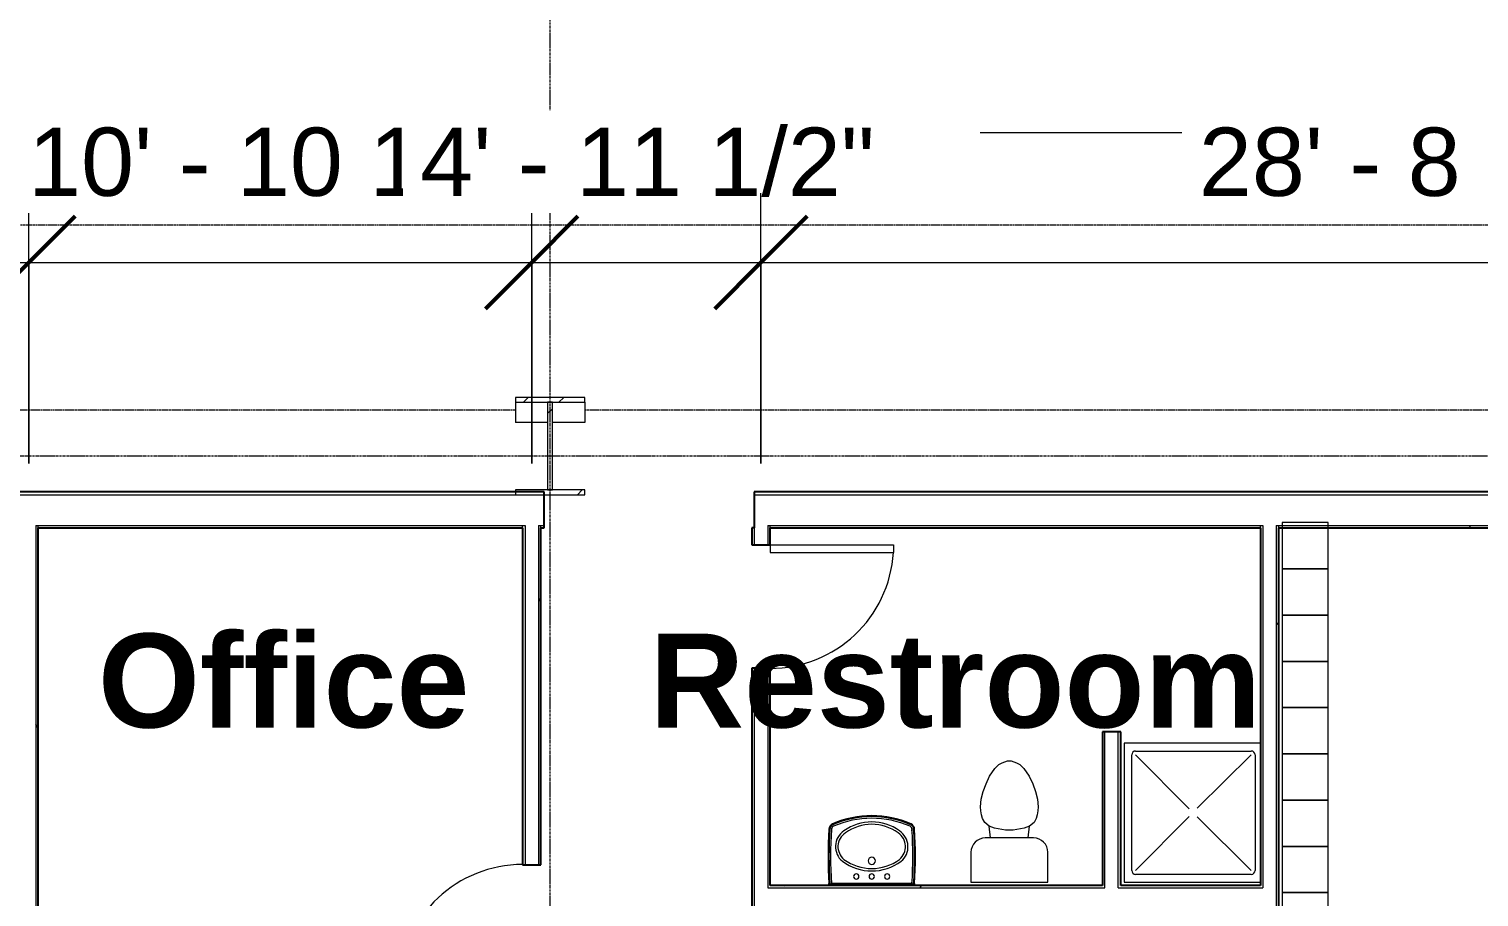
# Model space of a CAD drawing. Header units: inches. Extents: x 21753 to 28474, y -23238 to -20311.
# Drawn here: x 24977.1 to 25353.5, y -22464.4 to -22239.2 of the extents above; entities that cross this region are included whole.
import ezdxf

# ---------------------------------------------------------------- set-up
doc = ezdxf.new("R2010")
doc.units = ezdxf.units.IN
doc.header["$MEASUREMENT"] = 0
doc.linetypes.add('Dash 1_16_', pattern=[0.125, 0.0625, -0.0625])
doc.linetypes.add('Grid Line 1_2_', pattern=[0.875, 0.5, -0.125, 0.125, -0.125])
for name, color, linetype, lineweight in [('A-ANNO-DIMS', 211, 'Continuous', 9), ('A-ANNO-DIMS-192', 211, 'Continuous', 9), ('A-DOOR', 31, 'Continuous', 9), ('A-FLOR', 192, 'Continuous', 9), ('A-FLOR-CLRS', 90, 'Dash 1_16_', 9), ('A-WALL', 113, 'Continuous', 9), ('A-WALL-PATT', 111, 'Continuous', 25), ('I-FURN', 30, 'Continuous', 9), ('I-WALL', 2, 'Continuous', 9), ('L-SITE-WALL', 31, 'Continuous', 9), ('M-AREA-IDEN', 171, 'Continuous', 9), ('P-SANR-FIXT', 6, 'Continuous', 9), ('S-COLS', 52, 'Continuous', 9), ('S-GRID', 1, 'Continuous', 9)]:
    doc.layers.add(name, color=color, linetype=linetype, lineweight=lineweight)
doc.styles.add('Arial_1', font='arial.ttf', dxfattribs={"height": 17.703593})
doc.styles.add('Arial_B_1', font='arialbd.ttf', dxfattribs={"height": 24.354149})
doc.dimstyles.new('Linear_-_3_32__Arial_1', dxfattribs={"dimscale": 12, "dimtxt": 18, "dimasz": 2, "dimexe": 1.5, "dimexo": 1, "dimgap": 1, "dimtad": 1, "dimrnd": 0.25, "dimzin": 1, "dimdsep": 46, "dimlunit": 4, "dimtxsty": 'Arial_1', "dimblk1": 'OBLIQUE', "dimblk2": 'OBLIQUE', "dimsah": 1, "dimcen": 0.09, "dimdle": 1.5, "dimazin": 0, "dimtfac": 1, "dimtdec": 4, "dimtix": 1, "dimtmove": 0, "dimatfit": 3, "dimfxl": 1, "dimtvp": 1, "dimtfill": 1, "dimfrac": 2, "dimtolj": 1, "dimtzin": 0, "dimarcsym": 2})
doc.dimstyles.new('Linear_-_3_32__Arial_2', dxfattribs={"dimscale": 12, "dimtxt": 18, "dimasz": 2, "dimexe": 1.5, "dimexo": 1, "dimgap": 1, "dimtad": 1, "dimrnd": 0.25, "dimzin": 1, "dimdsep": 46, "dimlunit": 4, "dimtxsty": 'Arial_1', "dimblk1": 'OBLIQUE', "dimblk2": 'OBLIQUE', "dimsah": 1, "dimcen": 0.09, "dimdle": 1.5, "dimazin": 0, "dimtfac": 1, "dimtdec": 4, "dimtix": 1, "dimtmove": 0, "dimatfit": 3, "dimfxl": 1, "dimtvp": 1, "dimtfill": 1, "dimfrac": 2, "dimtolj": 1, "dimtzin": 0, "dimarcsym": 2})
pattern_1 = [(45, (0, 0), (-19.00703, 19.00703), []), (45, (0, 28.8), (-19.00703, 19.00703), [])]
pattern_2 = [(0, (0, 0), (61.44, 15.36), [2.534, -43.546, 2.534, -43.546, -245.76]), (0, (0, 0), (61.44, 15.36), [-92.16, 2.534, -89.626, 2.534, -43.546, -107.52]), (0, (0, 0), (61.44, 15.36), [-230.4, 2.534, -28.186, 2.534, -74.266]), (120, (23.04, 7.68), (-44.02215, 45.528601), [2.534, -43.546, 2.534, -43.546, -245.76]), (120, (23.04, 7.68), (-44.02215, 45.528601), [-92.16, 2.534, -89.626, 2.534, -43.546, -107.52]), (120, (23.04, 7.68), (-44.02215, 45.528601), [-230.4, 2.534, -28.186, 2.534, -74.266]), (240, (30.72, 38.4), (-17.41785, -60.888601), [2.534, -43.546, 2.534, -43.546, -245.76]), (240, (30.72, 38.4), (-17.41785, -60.888601), [-92.16, 2.534, -89.626, 2.534, -43.546, -107.52]), (240, (30.72, 38.4), (-17.41785, -60.888601), [-230.4, 2.534, -28.186, 2.534, -74.266])]

# ---------------------------------------------------------------- blocks, each defined once
blk = doc.blocks.new('Locker-Double S_Floor Plan20')
at = {"layer": 'I-FURN', "color": 7}
for p, q in [((12, 12), (0, 12)), ((0, 12), (0, 0)), ((12, 0), (12, 12)), ((0, 0), (12, 0))]:
    blk.add_line(p, q, dxfattribs=at)
blk = doc.blocks.new('Locker-Double S_Floor Plan21')
at = {"layer": 'I-FURN', "color": 7}
for p, q in [((12, 12), (0, 12)), ((0, 12), (0, 0)), ((12, 0), (12, 12)), ((0, 0), (12, 0))]:
    blk.add_line(p, q, dxfattribs=at)
blk = doc.blocks.new('Locker-Double S_Floor Plan40')
at = {"layer": 'I-FURN', "color": 7}
for p, q in [((12, 12), (0, 12)), ((0, 12), (0, 0)), ((12, 0), (12, 12)), ((0, 0), (12, 0))]:
    blk.add_line(p, q, dxfattribs=at)
blk = doc.blocks.new('Locker-Double S_Floor Plan41')
at = {"layer": 'I-FURN', "color": 7}
for p, q in [((12, 12), (0, 12)), ((0, 12), (0, 0)), ((12, 0), (12, 12)), ((0, 0), (12, 0))]:
    blk.add_line(p, q, dxfattribs=at)
blk = doc.blocks.new('Locker-Double S_Floor Plan42')
at = {"layer": 'I-FURN', "color": 7}
for p, q in [((12, 12), (0, 12)), ((0, 12), (0, 0)), ((12, 0), (12, 12)), ((0, 0), (12, 0))]:
    blk.add_line(p, q, dxfattribs=at)
blk = doc.blocks.new('Locker-Double S_Floor Plan43')
at = {"layer": 'I-FURN', "color": 7}
for p, q in [((12, 12), (0, 12)), ((0, 12), (0, 0)), ((12, 0), (12, 12)), ((0, 0), (12, 0))]:
    blk.add_line(p, q, dxfattribs=at)
blk = doc.blocks.new('Locker-Double S_Floor Plan44')
at = {"layer": 'I-FURN', "color": 7}
for p, q in [((12, 12), (0, 12)), ((0, 12), (0, 0)), ((12, 0), (12, 12)), ((0, 0), (12, 0))]:
    blk.add_line(p, q, dxfattribs=at)
blk = doc.blocks.new('Locker-Double S_Floor Plan45')
at = {"layer": 'I-FURN', "color": 7}
for p, q in [((12, 12), (0, 12)), ((0, 12), (0, 0)), ((12, 0), (12, 12)), ((0, 0), (12, 0))]:
    blk.add_line(p, q, dxfattribs=at)
blk = doc.blocks.new('Locker-Double S_Floor Plan46')
at = {"layer": 'I-FURN', "color": 7}
for p, q in [((12, 12), (0, 12)), ((0, 12), (0, 0)), ((12, 0), (12, 12)), ((0, 0), (12, 0))]:
    blk.add_line(p, q, dxfattribs=at)
blk = doc.blocks.new('Locker Rooms_Ryan_ifc-1-First Floor Plan')
at = {"lineweight": 9}
for name, p in [('Locker-Double S_Floor Plan46', (25302.39, -22379.3)), ('Locker-Double S_Floor Plan41', (25302.39, -22391.3)), ('Locker-Double S_Floor Plan42', (25302.39, -22403.3)), ('Locker-Double S_Floor Plan43', (25302.39, -22415.3)), ('Locker-Double S_Floor Plan44', (25302.39, -22427.3)), ('Locker-Double S_Floor Plan45', (25302.39, -22439.3)), ('Locker-Double S_Floor Plan40', (25302.39, -22451.3)), ('Locker-Double S_Floor Plan20', (25302.39, -22463.3)), ('Locker-Double S_Floor Plan21', (25302.39, -22475.3))]:
    blk.add_blockref(name, p, dxfattribs=at)
blk = doc.blocks.new('Single-Flush - 32_ x 84_-460923-First Floor Plan')
at = {"layer": 'A-DOOR', "lineweight": 13}
for p, q in [((14, -2.37), (14, -34.38)), ((16, -2.37), (14, -2.37)), ((16, -2.37), (16, -34.38)), ((16, -34.38), (14, -34.38))]:
    blk.add_line(p, q, dxfattribs=at)
at = {"layer": 'A-DOOR'}
blk.add_arc((16, -2.37), 32.07, 180, 266.4241, dxfattribs=at)
blk = doc.blocks.new('Toilet-Domestic-3D - Toilet-Domestic-3D-489637-First Floor Plan')
at = {"layer": 'P-SANR-FIXT'}
for p, q in [((-2.74, 11), (-1.87, 11.5)), ((-1.87, 11.5), (-0.5, 12)), ((-0.5, 12), (0.5, 12)), ((0.5, 12), (1.87, 11.5)), ((1.87, 11.5), (2.74, 11)), ((-6.06, 6), (-5.13, 8)), ((-5.13, 8), (-3.74, 10)), ((-3.74, 10), (-2.74, 11)), ((2.74, 11), (3.74, 10)), ((3.74, 10), (5.13, 8)), ((5.13, 8), (6.06, 6)), ((-7.33, 1.99), (-6.79, 4)), ((-6.79, 4), (-6.06, 6)), ((6.06, 6), (6.79, 4)), ((6.79, 4), (7.33, 1.99)), ((-7.5, 0), (-7.33, 1.99)), ((7.33, 1.99), (7.5, 0)), ((-7.41, -1), (-7.5, 0)), ((-7.24, -2), (-7.41, -1)), ((-6.97, -3), (-7.24, -2)), ((-6.4, -4), (-6.97, -3)), ((6.97, -3), (6.4, -4)), ((7.24, -2), (6.97, -3)), ((7.41, -1), (7.24, -2)), ((7.5, 0), (7.41, -1)), ((-5.21, -5), (-6.4, -4)), ((-3.84, -5.5), (-5.21, -5)), ((-4.86, -8.02), (-5.21, -5)), ((-1, -6), (-3.84, -5.5)), ((1, -6), (-1, -6)), ((3.84, -5.5), (1, -6)), ((5.21, -5), (3.84, -5.5)), ((4.86, -8.02), (5.21, -5)), ((6.4, -4), (5.21, -5)), ((6.25, -8.02), (-6.25, -8.02)), ((-9.98, -11.75), (-9.98, -19.48)), ((9.98, -19.48), (9.98, -11.75)), ((-9.98, -19.48), (9.98, -19.48))]:
    blk.add_line(p, q, dxfattribs=at)
for centre, start, end in [((-6.25, -11.75), 90, 180), ((6.25, -11.75), 0, 90)]:
    blk.add_arc(centre, 3.73, start, end, dxfattribs=at)
blk = doc.blocks.new('Sink-Bathroom-Kohler-Pinoir-2035-8 - Vitreous_China-0-White-670431-First Floor Plan')
at = {"layer": 'P-SANR-FIXT'}
for p, q in [((25184.77, -22461.43), (25184.77, -22460.93)), ((25185.03, -22460.92), (25185.03, -22461.43)), ((25185.44, -22461.43), (25185.44, -22460.91)), ((25195.89, -22460.91), (25185.44, -22460.91)), ((25185.44, -22461.1), (25195.89, -22461.08)), ((25206.34, -22460.91), (25195.89, -22460.91)), ((25195.89, -22461.08), (25206.34, -22461.1)), ((25206.34, -22460.91), (25206.34, -22461.43)), ((25206.75, -22461.43), (25206.75, -22460.92)), ((25207.01, -22460.93), (25207.01, -22461.43))]:
    blk.add_line(p, q, dxfattribs=at)
for centre, radius, start, end in [((25291.12, -22453.9), 106.58, 176.2183, 183.7835), ((25186.32, -22446.87), 1.54, 113.9605, 180.0345), ((25291.12, -22453.9), 106.33, 176.2135, 183.7881), ((25186.32, -22446.87), 1.29, 113.9877, 180.3965), ((25291.12, -22453.9), 105.91, 176.2045, 183.7955), ((25186.32, -22446.87), 0.875, 114.0553, 181.2927), ((25195.89, -22468.73), 25.41, 66.3302, 113.6742), ((25195.89, -22468.73), 25.15, 66.3302, 113.6726), ((25195.89, -22468.73), 24.74, 66.3302, 113.6698), ((25195.89, -22457.14), 12.2, 53.7683, 126.2317), ((25195.89, -22457.14), 11.57, 53.6931, 126.3069), ((25205.48, -22446.86), 0.862, 358.0783, 66.3302), ((25205.48, -22446.86), 1.28, 359.0965, 66.3302), ((25205.48, -22446.86), 1.53, 359.5057, 66.3302), ((25100.66, -22453.9), 105.91, 356.2045, 3.7955), ((25100.66, -22453.9), 106.33, 356.2119, 3.7854), ((25100.66, -22453.9), 106.58, 356.2165, 3.78), ((25191.38, -22451.38), 4.9, 123.5514, 230.6366), ((25191.38, -22451.38), 4.26, 123.3558, 230.4225), ((25200.4, -22451.38), 4.26, 309.5775, 56.6442), ((25200.4, -22451.38), 4.9, 309.3634, 56.4486), ((25195.89, -22455.05), 0.934, 0, 180), ((25195.89, -22444.85), 12.82, 233.5725, 306.4275), ((25195.89, -22444.85), 12.18, 233.6508, 306.3492), ((25195.89, -22455.05), 0.934, 180, 0), ((25191.89, -22459.11), 0.692, 0, 180), ((25191.89, -22459.11), 0.692, 180, 0), ((25195.89, -22459.12), 0.69, 0, 180), ((25195.89, -22459.12), 0.69, 180, 0), ((25199.89, -22459.12), 0.69, 0, 180), ((25199.89, -22459.12), 0.69, 180, 0)]:
    blk.add_arc(centre, radius, start, end, dxfattribs=at)
blk = doc.blocks.new('Shower Base-3D - 36_ x 36_-670432-First Floor Plan')
at = {"layer": 'P-SANR-FIXT'}
for p, q in [((17.37, 18), (-18, 18)), ((-18, 18), (-18, -18)), ((-15, 16), (15, 16)), ((-16, -15), (-16, 15)), ((-1.12, 1), (-15, 15)), ((0.97, 1.14), (15, 15)), ((16, 15), (16, -15)), ((-1.13, -0.98), (-15, -15)), ((1.01, -1.11), (15, -15)), ((-18, -18), (17.38, -18)), ((15, -16), (-15, -16))]:
    blk.add_line(p, q, dxfattribs=at)
for centre, start, end in [((-15, 15), 90, 180), ((15, 15), 360, 90), ((-15, -15), 180, 270), ((15, -15), 270, 0)]:
    blk.add_arc(centre, 1, start, end, dxfattribs=at)
blk = doc.blocks.new('DIMBLOCK14-First Floor Plan')
at = {"layer": 'A-ANNO-DIMS-192'}
for p, q in [((24629.14, -22351.99), (24629.14, -22281.78)), ((24977.14, -22351.99), (24977.14, -22281.78)), ((24611.14, -22299.78), (24977.14, -22299.78)), ((24629.14, -22299.78), (24629.14, -22351.99)), ((24977.14, -22299.78), (24977.14, -22351.99))]:
    blk.add_line(p, q, dxfattribs=at)
at = {"layer": 'A-ANNO-DIMS-192', "lineweight": 50}
for p, q in [((24629.14, -22299.78), (24641.14, -22287.78)), ((24977.14, -22299.78), (24989.14, -22287.78)), ((24629.14, -22299.78), (24617.14, -22311.78)), ((24977.14, -22299.78), (24965.14, -22311.78))]:
    blk.add_line(p, q, dxfattribs=at)
at = {"layer": 'A-ANNO-DIMS-192', "color": 0, "insert": (24764.92, -22264.81), "char_height": 17.704, "width": 91.7169, "attachment_point": 1, "line_spacing_factor": 0.938532, "style": 'Arial_1', "bg_fill": 3, "box_fill_scale": 1.25, "bg_fill_color": 0, "bg_fill_transparency": 0}
blk.add_mtext('29\' - 0"', dxfattribs=at)
blk = doc.blocks.new('_Oblique')
at = {"color": 0, "linetype": 'ByBlock', "lineweight": -2}
blk.add_line((-0.5, -0.5), (0.5, 0.5), dxfattribs=at)
blk = doc.blocks.new('DIMBLOCK15-First Floor Plan')
at = {"layer": 'A-ANNO-DIMS-192'}
for p, q in [((24977.14, -22351.99), (24977.14, -22281.78)), ((25107.64, -22351.99), (25107.64, -22281.78)), ((24977.14, -22299.78), (25107.64, -22299.78)), ((24977.14, -22299.78), (24977.14, -22351.99)), ((25107.64, -22299.78), (25107.64, -22351.99))]:
    blk.add_line(p, q, dxfattribs=at)
at = {"layer": 'A-ANNO-DIMS-192', "lineweight": 50}
for p, q in [((24977.14, -22299.78), (24989.14, -22287.78)), ((25107.64, -22299.78), (25119.64, -22287.78)), ((24977.14, -22299.78), (24965.14, -22311.78)), ((25107.64, -22299.78), (25095.64, -22311.78))]:
    blk.add_line(p, q, dxfattribs=at)
at = {"layer": 'A-ANNO-DIMS-192', "color": 0, "insert": (24976.9, -22264.81), "char_height": 17.7036, "width": 157.1815, "attachment_point": 1, "line_spacing_factor": 0.938532, "style": 'Arial_1', "bg_fill": 3, "box_fill_scale": 1.25, "bg_fill_color": 0, "bg_fill_transparency": 0}
blk.add_mtext('10\' - 10 1/2"', dxfattribs=at)
blk = doc.blocks.new('DIMBLOCK16-First Floor Plan')
at = {"layer": 'A-ANNO-DIMS-192'}
for p, q in [((25107.64, -22351.99), (25107.64, -22281.78)), ((25167.14, -22351.99), (25167.14, -22281.78)), ((25107.64, -22299.78), (25167.14, -22299.78)), ((25107.64, -22299.78), (25107.64, -22351.99)), ((25167.14, -22299.78), (25167.14, -22351.99))]:
    blk.add_line(p, q, dxfattribs=at)
at = {"layer": 'A-ANNO-DIMS-192', "lineweight": 50}
for p, q in [((25107.64, -22299.78), (25119.64, -22287.78)), ((25167.14, -22299.78), (25179.14, -22287.78)), ((25107.64, -22299.78), (25095.64, -22311.78)), ((25167.14, -22299.78), (25155.14, -22311.78))]:
    blk.add_line(p, q, dxfattribs=at)
at = {"layer": 'A-ANNO-DIMS-192', "color": 0, "insert": (25078.68, -22264.81), "char_height": 17.7036, "width": 140.8985, "attachment_point": 1, "line_spacing_factor": 0.938532, "style": 'Arial_1', "bg_fill": 3, "box_fill_scale": 1.25, "bg_fill_color": 0, "bg_fill_transparency": 0}
blk.add_mtext('4\' - 11 1/2"', dxfattribs=at)
blk = doc.blocks.new('DIMBLOCK17-First Floor Plan')
at = {"layer": 'A-ANNO-DIMS-192'}
for p, q in [((25167.14, -22351.99), (25167.14, -22281.78)), ((25167.14, -22299.78), (25511.89, -22299.78)), ((25167.14, -22299.78), (25167.14, -22351.99)), ((25511.89, -22298.63), (25511.89, -22317.78)), ((25511.89, -22299.78), (25511.89, -22298.63))]:
    blk.add_line(p, q, dxfattribs=at)
at = {"layer": 'A-ANNO-DIMS-192', "lineweight": 50}
for p, q in [((25167.14, -22299.78), (25179.14, -22287.78)), ((25511.89, -22299.78), (25523.89, -22287.78)), ((25167.14, -22299.78), (25155.14, -22311.78)), ((25511.89, -22299.78), (25499.89, -22311.78))]:
    blk.add_line(p, q, dxfattribs=at)
at = {"layer": 'A-ANNO-DIMS-192', "color": 0, "insert": (25280.81, -22264.81), "char_height": 17.7036, "width": 140.8985, "attachment_point": 1, "line_spacing_factor": 0.938532, "style": 'Arial_1', "bg_fill": 3, "box_fill_scale": 1.25, "bg_fill_color": 0, "bg_fill_transparency": 0}
blk.add_mtext('28\' - 8 3/4"', dxfattribs=at)

msp = doc.modelspace()

# ---------------------------------------------------------------- hatches: boundary and pattern name
at = {"layer": 'A-WALL-PATT', "lineweight": 9}
h = msp.add_hatch(dxfattribs=at)
h.set_pattern_fill('FP_8', color=256, style=0, pattern_type=2)
h.set_pattern_definition(pattern_2)
h.paths.add_polyline_path([(25726.39, -22368.678), (25726.39, -22368.053), (25725.515, -22368.053), (25725.515, -22368.678)], flags=0)
h.paths.add_polyline_path([(25720.765, -22368.678), (25720.765, -22368.053), (25583.854, -22368.053), (25583.854, -22368.678), (25672.798, -22368.678)], flags=0)
h.paths.add_polyline_path([(25582.854, -22368.678), (25582.854, -22368.053), (25577.854, -22368.053), (25577.854, -22368.678)], flags=0)
h.paths.add_polyline_path([(25576.854, -22368.678), (25576.854, -22368.053), (25546.765, -22368.053), (25546.765, -22368.678)], flags=0)
h.paths.add_polyline_path([(25450.015, -22368.678), (25450.015, -22368.053), (25446.927, -22368.066), (25446.927, -22368.678)], flags=0)
h.paths.add_polyline_path([(25445.927, -22368.678), (25445.927, -22368.053), (25440.927, -22368.091), (25440.927, -22368.678)], flags=0)
h.paths.add_polyline_path([(25439.927, -22368.678), (25439.927, -22368.053), (25301.515, -22368.053), (25301.515, -22368.678), (25396.324, -22368.678)], flags=0)
h.paths.add_polyline_path([(25296.765, -22368.678), (25296.765, -22368.053), (25169.515, -22368.053), (25169.515, -22368.678), (25258.087, -22368.678)], flags=0)
h.paths.add_polyline_path([(25105.265, -22368.678), (25105.265, -22368.053), (24979.515, -22368.053), (24979.515, -22368.678), (24981.613, -22368.678)], flags=0)
h.paths.add_polyline_path([(25110.89, -22368.678), (25110.89, -22368.053), (25110.015, -22368.053), (25110.015, -22368.678)], flags=0)
h.paths.add_polyline_path([(24974.765, -22368.678), (24974.765, -22368.053), (24937.89, -22368.053), (24937.89, -22368.678)], flags=0)
h.paths.add_polyline_path([(24865.89, -22368.678), (24865.89, -22368.053), (24631.515, -22368.053), (24631.515, -22368.678), (24705.139, -22368.678)], flags=0)
h = msp.add_hatch(dxfattribs=at)
h.set_pattern_fill('FP_8', color=256, style=0, pattern_type=2)
h.set_pattern_definition(pattern_2)
h.paths.add_polyline_path([(24979.515, -22787.303), (24979.515, -22627.053), (24978.89, -22627.053), (24978.89, -22787.303)], flags=0)
h.paths.add_polyline_path([(24979.515, -22623.553), (24979.515, -22495.053), (24978.89, -22495.053), (24978.89, -22623.553)], flags=0)
h.paths.add_polyline_path([(24978.89, -22491.553), (24979.515, -22491.553), (24979.515, -22368.053), (24978.89, -22368.053), (24978.89, -22414.24)], flags=0)
h = msp.add_hatch(dxfattribs=at)
h.set_pattern_fill('FP_8', color=256, style=0, pattern_type=2)
h.set_pattern_definition(pattern_2)
h.paths.add_polyline_path([(25110.015, -22622.928), (25110.015, -22618.053), (25109.39, -22618.053), (25109.39, -22622.928)], flags=0)
h.paths.add_polyline_path([(25110.015, -22586.053), (25110.015, -22488.053), (25109.39, -22488.053), (25109.39, -22586.053)], flags=0)
h.paths.add_polyline_path([(25109.39, -22456.053), (25110.015, -22456.053), (25110.015, -22368.053), (25109.39, -22368.053), (25109.39, -22414.24)], flags=0)
h = msp.add_hatch(dxfattribs=at)
h.set_pattern_fill('FP_8', color=256, style=0, pattern_type=2)
h.set_pattern_definition(pattern_2)
h.paths.add_polyline_path([(25164.765, -22787.303), (25165.39, -22787.303), (25165.39, -22627.053), (25164.765, -22627.053), (25164.765, -22786.678)], flags=0)
h.paths.add_polyline_path([(25164.765, -22623.553), (25165.39, -22623.553), (25165.39, -22600.053), (25164.765, -22600.053), (25164.765, -22622.928)], flags=0)
h.paths.add_polyline_path([(25164.765, -22568.053), (25165.39, -22568.053), (25165.39, -22551.053), (25164.765, -22551.053)], flags=0)
h.paths.add_polyline_path([(25164.765, -22519.053), (25165.39, -22519.053), (25165.39, -22405.053), (25164.765, -22405.053), (25164.765, -22491.708)], flags=0)
h.paths.add_polyline_path([(25165.39, -22373.053), (25165.39, -22368.678), (25164.765, -22368.678), (25164.765, -22373.053)], flags=0)
h = msp.add_hatch(dxfattribs=at)
h.set_pattern_fill('FP_8', color=256, style=0, pattern_type=2)
h.set_pattern_definition(pattern_2)
h.paths.add_polyline_path([(25169.515, -22787.303), (25169.515, -22600.053), (25168.89, -22600.053), (25168.89, -22787.303)], flags=0)
h.paths.add_polyline_path([(25168.89, -22568.053), (25169.515, -22568.053), (25169.515, -22561.053), (25168.89, -22561.053)], flags=0)
h.paths.add_polyline_path([(25168.89, -22557.553), (25169.515, -22557.553), (25169.515, -22551.053), (25168.89, -22551.053)], flags=0)
h.paths.add_polyline_path([(25168.89, -22519.053), (25169.515, -22519.053), (25169.515, -22465.553), (25168.89, -22465.553), (25168.89, -22491.708)], flags=0)
h.paths.add_polyline_path([(25169.515, -22462.053), (25169.515, -22405.053), (25168.89, -22405.053), (25168.89, -22462.053)], flags=0)
h.paths.add_polyline_path([(25168.89, -22373.053), (25169.515, -22373.053), (25169.515, -22368.053), (25168.89, -22368.053), (25168.89, -22368.678)], flags=0)
h = msp.add_hatch(dxfattribs=at)
h.set_pattern_fill('FP_8', color=256, style=0, pattern_type=2)
h.set_pattern_definition(pattern_2)
h.paths.add_polyline_path([(25296.765, -22787.303), (25297.39, -22787.303), (25297.39, -22561.053), (25296.765, -22561.053), (25296.765, -22786.678)], flags=0)
h.paths.add_polyline_path([(25296.765, -22557.553), (25297.39, -22557.553), (25297.39, -22465.553), (25296.765, -22465.553), (25296.765, -22556.928)], flags=0)
h.paths.add_polyline_path([(25297.39, -22462.053), (25297.39, -22368.053), (25296.765, -22368.053), (25296.765, -22462.053)], flags=0)
h = msp.add_hatch(dxfattribs=at)
h.set_pattern_fill('FP_8', color=256, style=0, pattern_type=2)
h.set_pattern_definition(pattern_2)
h.paths.add_polyline_path([(25300.89, -22787.303), (25301.515, -22787.303), (25301.515, -22368.053), (25300.89, -22368.053), (25300.89, -22786.678)], flags=0)
h = msp.add_hatch(dxfattribs=at)
h.set_pattern_fill('FP_8', color=256, style=0, pattern_type=2)
h.set_pattern_definition(pattern_2)
h.paths.add_polyline_path([(25296.765, -22462.053), (25296.765, -22461.428), (25259.89, -22461.428), (25259.89, -22462.053)], flags=0)
h.paths.add_polyline_path([(25256.39, -22462.053), (25256.39, -22461.428), (25169.515, -22461.428), (25169.515, -22462.053), (25188.969, -22462.053)], flags=0)
at = {"layer": 'S-COLS'}
h = msp.add_hatch(dxfattribs=at)
h.set_pattern_fill('FP_1', color=256, style=0, pattern_type=2)
h.set_pattern_definition(pattern_1)
h.paths.add_polyline_path([(25103.39, -22336.051), (25121.39, -22336.051), (25121.39, -22334.798), (25103.39, -22334.798)], flags=0)
h = msp.add_hatch(dxfattribs=at)
h.set_pattern_fill('FP_1', color=256, style=0, pattern_type=2)
h.set_pattern_definition(pattern_1)
h.paths.add_polyline_path([(25113.015, -22358.803), (25113.015, -22336.051), (25111.765, -22336.051), (25111.765, -22358.803)], flags=0)
h = msp.add_hatch(dxfattribs=at)
h.set_pattern_fill('FP_1', color=256, style=0, pattern_type=2)
h.set_pattern_definition(pattern_1)
h.paths.add_polyline_path([(25121.39, -22360.053), (25121.39, -22358.803), (25103.39, -22358.803), (25103.39, -22360.053), (25119.85, -22360.053)], flags=0)

# ---------------------------------------------------------------- linework, layer by layer
at = {"layer": 'A-FLOR'}
msp.add_line((24603.39, -22266.053), (26010.64, -22266.053), dxfattribs=at)
at = {"layer": 'A-FLOR-CLRS'}
for p, q in [((24651.39, -22290.053), (25927.39, -22290.053)), ((24831.89, -22338.053), (25103.39, -22338.053)), ((25121.39, -22338.053), (25392.89, -22338.053))]:
    msp.add_line(p, q, dxfattribs=at)
at = {"layer": 'A-WALL'}
for p, q in [((24937.89, -22360.053), (25110.89, -22360.053)), ((25165.39, -22360.053), (25450.015, -22360.053)), ((24978.89, -22368.053), (24978.89, -22491.553)), ((24978.89, -22368.053), (25105.89, -22368.053)), ((24979.515, -22368.678), (24979.515, -22368.053)), ((25105.265, -22368.678), (25105.265, -22368.053)), ((25105.89, -22368.053), (25105.89, -22456.053)), ((25109.39, -22368.053), (25109.39, -22456.053)), ((25109.39, -22368.053), (25110.89, -22368.053)), ((25110.015, -22368.678), (25110.015, -22368.053)), ((25165.39, -22368.678), (25165.39, -22373.053)), ((25168.89, -22368.053), (25168.89, -22373.053)), ((25168.89, -22368.053), (25297.39, -22368.053)), ((25169.515, -22368.678), (25169.515, -22368.053)), ((25296.765, -22368.678), (25296.765, -22368.053)), ((25297.39, -22368.053), (25297.39, -22462.053)), ((25300.89, -22368.053), (25439.927, -22368.053)), ((25300.89, -22368.053), (25300.89, -22787.303)), ((25301.515, -22368.678), (25301.515, -22368.053)), ((25165.39, -22405.053), (25165.39, -22519.053)), ((25168.89, -22405.053), (25168.89, -22462.053)), ((25256.39, -22462.053), (25256.39, -22421.553)), ((25259.89, -22462.053), (25259.89, -22421.553)), ((25168.89, -22462.053), (25256.39, -22462.053)), ((25259.89, -22462.053), (25297.39, -22462.053))]:
    msp.add_line(p, q, dxfattribs=at)
at = {"layer": 'I-WALL', "lineweight": 25}
for p, q in [((24979.515, -22490.928), (24979.515, -22368.678)), ((25105.265, -22368.678), (25105.265, -22456.053)), ((25110.015, -22456.053), (25110.015, -22368.678)), ((25165.39, -22368.678), (25164.765, -22368.678)), ((25164.765, -22368.678), (25164.765, -22373.053)), ((25169.515, -22373.053), (25169.515, -22368.678)), ((25296.765, -22368.678), (25296.765, -22461.428)), ((25301.515, -22786.678), (25301.515, -22368.678)), ((25164.765, -22373.053), (25169.515, -22373.053)), ((25169.515, -22405.053), (25164.765, -22405.053)), ((25164.765, -22405.053), (25164.765, -22519.053)), ((25169.515, -22461.428), (25169.515, -22405.053)), ((25255.765, -22421.553), (25255.765, -22461.428)), ((25260.515, -22421.553), (25255.765, -22421.553)), ((25260.515, -22461.428), (25260.515, -22421.553)), ((25105.265, -22456.053), (25110.015, -22456.053)), ((25255.765, -22461.428), (25169.515, -22461.428)), ((25296.765, -22461.428), (25260.515, -22461.428))]:
    msp.add_line(p, q, dxfattribs=at)
at = {"layer": 'L-SITE-WALL', "lineweight": 25}
for p, q in [((25110.89, -22359.303), (24937.89, -22359.303)), ((25110.89, -22368.678), (25110.89, -22359.303)), ((25450.015, -22359.303), (25165.39, -22359.303)), ((25165.39, -22359.303), (25165.39, -22368.678)), ((24979.515, -22368.678), (25105.265, -22368.678)), ((25110.015, -22368.678), (25110.89, -22368.678)), ((25169.515, -22368.678), (25296.765, -22368.678)), ((25301.515, -22368.678), (25439.927, -22368.678))]:
    msp.add_line(p, q, dxfattribs=at)
at = {"layer": 'S-COLS', "lineweight": 15}
for p, q in [((25121.39, -22334.798), (25103.39, -22334.798)), ((25103.39, -22334.798), (25103.39, -22336.051)), ((25103.39, -22336.051), (25121.39, -22336.051)), ((25113.015, -22336.051), (25111.765, -22336.051)), ((25111.765, -22336.051), (25111.765, -22358.803)), ((25113.015, -22358.803), (25113.015, -22336.051)), ((25121.39, -22336.051), (25121.39, -22334.798)), ((25103.39, -22358.803), (25103.39, -22360.053)), ((25121.39, -22358.803), (25103.39, -22358.803)), ((25103.39, -22360.053), (25121.39, -22360.053)), ((25111.765, -22358.803), (25113.015, -22358.803)), ((25121.39, -22360.053), (25121.39, -22358.803))]:
    msp.add_line(p, q, dxfattribs=at)
at = {"layer": 'S-COLS'}
for p, q in [((25103.39, -22336.051), (25103.39, -22341.306)), ((25121.39, -22336.051), (25121.39, -22341.306)), ((25111.765, -22341.306), (25103.39, -22341.306)), ((25121.39, -22341.306), (25113.015, -22341.306))]:
    msp.add_line(p, q, dxfattribs=at)
at = {"layer": 'S-GRID', "linetype": 'Grid Line 1_2_'}
for p, q in [((25112.39, -23081.576), (25112.39, -20779.921)), ((26376.857, -22350.053), (21994.798, -22350.053))]:
    msp.add_line(p, q, dxfattribs=at)

# ---------------------------------------------------------------- block references
at = {"layer": 'A-DOOR'}
for p, rotation in [((25167.14, -22389.053), 90), ((25107.64, -22472.053), 270)]:
    msp.add_blockref('Single-Flush - 32_ x 84_-460923-First Floor Plan', p, dxfattribs=dict(at, rotation=rotation))
at = {"layer": 'P-SANR-FIXT'}
for name, p in [('Shower Base-3D - 36_ x 36_-670432-First Floor Plan', (25279.39, -22442.553)), ('Toilet-Domestic-3D - Toilet-Domestic-3D-489637-First Floor Plan', (25231.615, -22441.077)), ('Sink-Bathroom-Kohler-Pinoir-2035-8 - Vitreous_China-0-White-670431-First Floor Plan', (0, 0))]:
    msp.add_blockref(name, p, dxfattribs=at)

# ---------------------------------------------------------------- texts
at = {"layer": 'M-AREA-IDEN', "char_height": 24.3541, "attachment_point": 2, "line_spacing_factor": 0.938532, "style": 'Arial_B_1'}
for s, insert, width in [('Office', (25043.248, -22396.099), 112.032), ('Restroom', (25217.568, -22396.099), 184.32)]:
    msp.add_mtext(s, dxfattribs=dict(at, insert=insert, width=width))

# ---------------------------------------------------------------- next in the draw order: dimensions: what is measured, and where the dimension line sits
at = {"layer": 'A-ANNO-DIMS'}
dim = msp.add_linear_dim(base=(24977.14, -22299.777), p1=(24629.14, -22363.99), p2=(24977.14, -22363.99), dimstyle='Linear_-_3_32__Arial_1', override={"dimpost": '<>', "dimfxl": 348}, dxfattribs=at)
dim.commit()
dim.dimension.update_dxf_attribs({"geometry": 'DIMBLOCK14-First Floor Plan', "text_midpoint": (24803.14, -22278.738)})

# ---------------------------------------------------------------- next in the draw order: dimensions: what is measured, and where the dimension line sits
dim = msp.add_linear_dim(base=(25107.64, -22299.777), p1=(24977.14, -22363.99), p2=(25107.64, -22363.99), dimstyle='Linear_-_3_32__Arial_1', override={"dimpost": '<>', "dimfxl": 130.5}, dxfattribs=at)
dim.commit()
dim.dimension.update_dxf_attribs({"geometry": 'DIMBLOCK15-First Floor Plan', "text_midpoint": (25042.39, -22278.623)})

# ---------------------------------------------------------------- next in the draw order: dimensions: what is measured, and where the dimension line sits
dim = msp.add_linear_dim(base=(25167.14, -22299.777), p1=(25107.64, -22363.99), p2=(25167.14, -22363.99), dimstyle='Linear_-_3_32__Arial_1', override={"dimpost": '<>', "dimfxl": 59.5}, dxfattribs=at)
dim.commit()
dim.dimension.update_dxf_attribs({"geometry": 'DIMBLOCK16-First Floor Plan', "text_midpoint": (25137.39, -22278.623)})

# ---------------------------------------------------------------- next in the draw order: dimensions: what is measured, and where the dimension line sits
dim = msp.add_linear_dim(base=(25511.89, -22299.777), p1=(25167.14, -22363.99), p2=(25511.89, -22310.625), dimstyle='Linear_-_3_32__Arial_2', override={"dimpost": '<>', "dimfxl": 348.855849}, dxfattribs=at)
dim.commit()
dim.dimension.update_dxf_attribs({"geometry": 'DIMBLOCK17-First Floor Plan', "text_midpoint": (25339.515, -22278.617)})

# ---------------------------------------------------------------- next in the draw order: block references
at = {"lineweight": 5}
msp.add_blockref('Locker Rooms_Ryan_ifc-1-First Floor Plan', (0, 0), dxfattribs=at)

doc.saveas('drawing.dxf')
